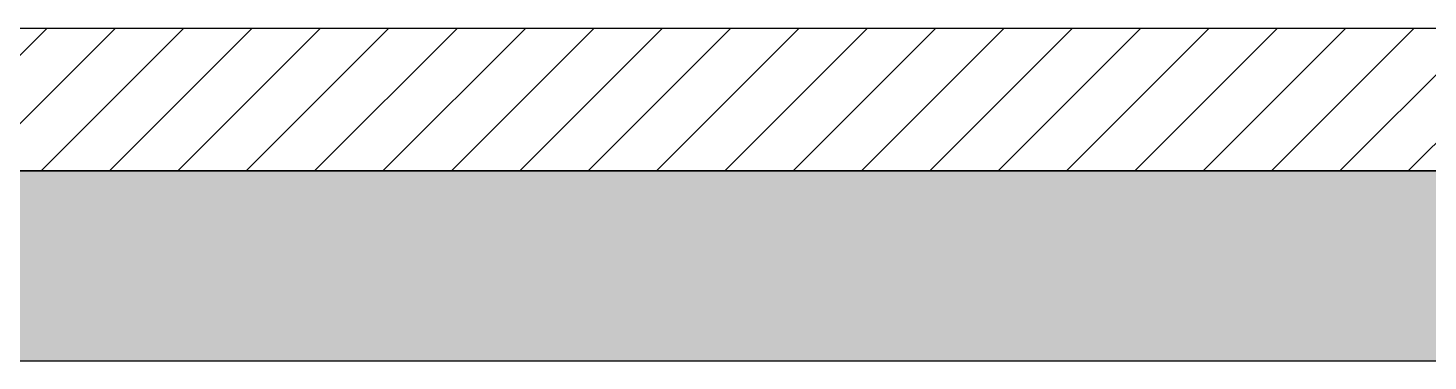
# Model space of a CAD drawing. Header units: millimetres. Extents: x 223 to 55669, y 510 to 13629.
# Drawn here: x 36696 to 37432, y 926 to 1101 of the extents above; entities that cross this region are included whole.
import ezdxf

# ---------------------------------------------------------------- set-up
doc = ezdxf.new("R2010")
doc.units = ezdxf.units.MM
doc.layers.add('arq_fina', color=30, linetype='Continuous')

msp = doc.modelspace()

# ---------------------------------------------------------------- hatches: boundary and pattern name
at = {"transparency": 33554687}
h = msp.add_hatch(dxfattribs=at)
h.set_pattern_fill('AR-CONC', color=256, scale=1.1)
h.set_pattern_definition([(50, (33245.24, -12060.9), (200.4031, -17.533), [20.955, -230.505]), (355, (33245.24, -12060.9), (-38.7678, 210.1625), [16.764, -184.4046]), (100.45144, (33261.94, -12062.37), (161.6354, 192.6295), [17.809, -195.8993]), (46.1842, (33245.24, -12005.02), (298.187, -46.2466), [31.4325, -345.7575]), (96.6356, (33270.1, -12008.88), (261.1445, 272.1687), [26.7135, -293.8492]), (351.1842, (33245.24, -12005.02), (261.1445, 272.1687), [25.146, -276.6057]), (21, (33273.18, -12019), (166.7758, -112.4917), [20.955, -230.505]), (326, (33273.18, -12019), (67.9822, 202.6068), [16.764, -184.404]), (71.45144, (33287.08, -12028.37), (234.7581, 90.115), [17.809, -195.8989]), (37.5, (33245.24, -12060.904), (3.39746, 93.01054), [0, -182.1688, 0, -187.198, 0, -185.1025]), (7.5, (33245.24, -12060.9), (73.50163, 110.19863), [0, -106.7308, 0, -177.9778, 0, -70.5485]), (327.5, (33182.93, -12060.904), (149.14965, -6.30162), [0, -69.85, 0, -217.932, 0, -289.179]), (317.5, (33154.99, -12060.9), (162.9421, 27.96914), [0, -90.805, 0, -144.7292, 0, -205.359])])
h.paths.add_polyline_path([(223.02, 925.99), (55669.31, 925.99), (55669.31, 1025.99), (223.02, 1025.99), (223.02, 925.99)], is_closed=False)
at = {"layer": 'arq_fina'}
h = msp.add_hatch(dxfattribs=at)
h.set_pattern_fill('ANSI31', color=2, scale=8)
h.set_pattern_definition([(45, (40889.319, 3092.77), (-17.96051, 17.96051), [])])
h.paths.add_polyline_path([(31340.34, 1025.99), (41228.69, 1025.99), (41228.69, 1100.99), (31340.34, 1100.99), (31340.34, 1025.99)], is_closed=False)

# ---------------------------------------------------------------- linework, layer by layer
at = {"color": 2}
msp.add_lwpolyline([(31340.34, 1100.99), (41228.69, 1100.99), (41228.69, 1025.99), (31340.34, 1025.99)], close=True, dxfattribs=at)
msp.add_lwpolyline([(223.02, 1025.99), (55669.31, 1025.99), (55669.31, 925.99), (223.02, 925.99)], close=True)

doc.saveas('drawing.dxf')
